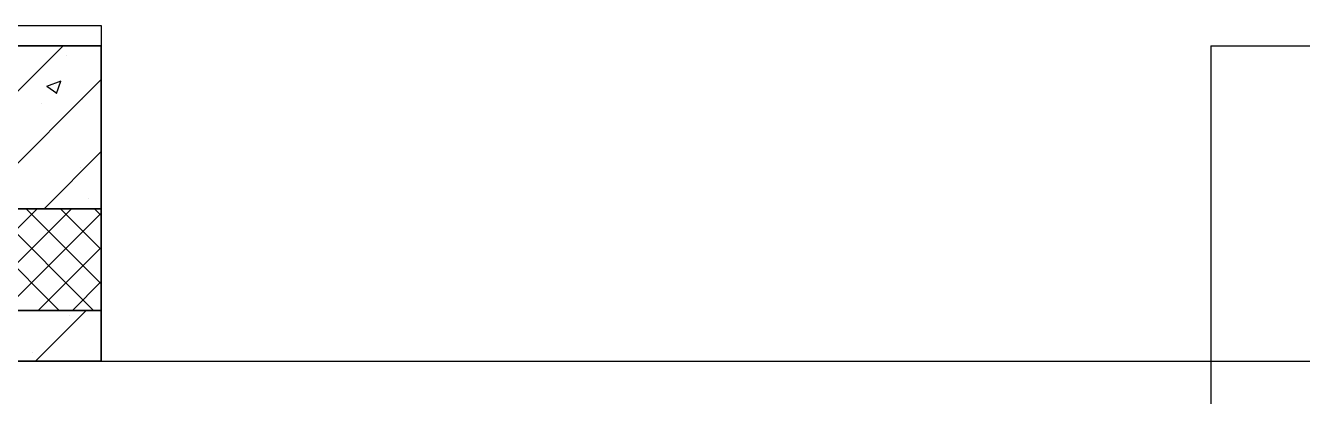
# Model space of a CAD drawing. Header units: inches. Extents: x 143994 to 247866, y 243815 to 272761.
# Drawn here: x 218344 to 219598, y 251862 to 252226 of the extents above; entities that cross this region are included whole.
import ezdxf

# ---------------------------------------------------------------- set-up
doc = ezdxf.new("R2010")
doc.units = ezdxf.units.IN
doc.header["$LTSCALE"] = 1000
doc.header["$MEASUREMENT"] = 0
for name, color, linetype in [('0-建筑1F', 127, 'Continuous'), ('A-S-face(建筑粉刷线)', 136, 'Continuous'), ('A-Wall-Patn', 255, 'Continuous'), ('PUB_HATCH', 8, 'Continuous'), ('立面', 8, 'Continuous')]:
    doc.layers.add(name, color=color, linetype=linetype)
doc.layers.add('A-Wall', color=254, linetype='Continuous', lineweight=35)
doc.layers.add('W-保温层', color=8, linetype='Continuous', lineweight=13)

# ---------------------------------------------------------------- blocks, each defined once
blk = doc.blocks.new('144')
at = {"layer": 'A-S-face(建筑粉刷线)', "color": 127}
for p, q in [((632266.9, -387930.3), (633866.9, -387930.3)), ((633866.9, -387930.3), (633866.9, -387950.3))]:
    blk.add_line(p, q, dxfattribs=at)
at = {"layer": 'A-Wall', "color": 127}
for p, q in [((632266.9, -387950.3), (633866.9, -387950.3)), ((633866.9, -387950.3), (633866.9, -388260.3)), ((632266.9, -388110.3), (633866.9, -388110.3)), ((633866.9, -388210.3), (632266.9, -388210.3)), ((633866.9, -388260.3), (632266.9, -388260.3))]:
    blk.add_line(p, q, dxfattribs=at)
at = {"layer": 'PUB_HATCH', "color": 127, "linetype": 'Continuous'}
for p, q in [((633669.3, -388110.3), (633829.3, -387950.3)), ((633833, -387959.6), (633833, -387959.6)), ((633740, -388110.3), (633866.9, -387983.3)), ((633813.4, -387989.9), (633827.4, -387984.5)), ((633823, -387997.1), (633827, -387985)), ((633813.4, -387989.9), (633823.3, -387996.6)), ((633807.7, -388006.7), (633807.7, -388006.7)), ((633848.9, -388003.2), (633848.9, -388003.2)), ((633810.7, -388110.3), (633866.9, -388054)), ((633846.4, -388069.8), (633846.4, -388069.8)), ((633854.1, -388100.7), (633854.1, -388100.7)), ((633802.1, -388260.3), (633852.1, -388210.3)), ((633835.7, -388215.1), (633835.7, -388215.1)), ((633799, -388251.9), (633799, -388251.9))]:
    blk.add_line(p, q, dxfattribs=at)
at = {"layer": 'W-保温层', "color": 127, "linetype": 'Continuous'}
for p, q in [((633704, -388210.3), (633804, -388110.3)), ((633725.6, -388110.3), (633825.6, -388210.3)), ((633737.6, -388210.3), (633837.6, -388110.3)), ((633759.3, -388110.3), (633859.3, -388210.3)), ((633793, -388110.3), (633866.9, -388184.2)), ((633826.7, -388110.3), (633866.9, -388150.5)), ((633860.3, -388110.3), (633866.9, -388116.9)), ((633771.3, -388210.3), (633866.9, -388114.7)), ((633805, -388210.3), (633866.9, -388148.3)), ((633838.7, -388210.3), (633866.9, -388182))]:
    blk.add_line(p, q, dxfattribs=at)
at = {"layer": '立面', "color": 127}
blk.add_line((633866.9, -388260.3), (635066.9, -388260.3), dxfattribs=at)

msp = doc.modelspace()

# ---------------------------------------------------------------- linework, layer by layer
at = {"layer": 'A-Wall-Patn'}
for q in [(219508.2, 251406.1), (223338.2, 252206.1)]:
    msp.add_line((219508.2, 252206.1), q, dxfattribs=at)

# ---------------------------------------------------------------- block references
at = {"layer": '0-建筑1F'}
msp.add_blockref('144', (-415448.72, 640156.38), dxfattribs=at)

doc.saveas('drawing.dxf')
